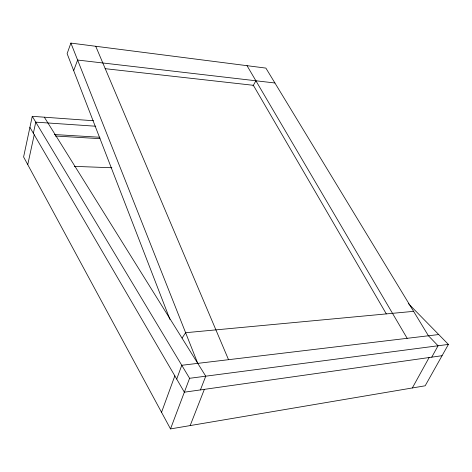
<?xml version="1.0" encoding="UTF-8"?>
<svg xmlns="http://www.w3.org/2000/svg" width="472" height="472" viewBox="0 0 472 472"><rect width="100%" height="100%" fill="white"/><g stroke="black" fill="none" stroke-linecap="round" stroke-linejoin="round"><path stroke-width="0.71" d="M93.456 120.738L32.261 116.324L23.6 156.952L170.51 428.912L425.172 385.789L448.4 344.412L408.321 303.526M33.353 133.275L35.76 122.148L95.745 126.23M27.748 164.628L34.226 134.774M431.75 357.162L438.063 345.764L428.428 335.775L265.878 68.098L70.888 43.088L67.118 53.643L169.95 319.42M161.536 412.298L174.835 375.865M176.705 379.075L181.773 365.281L438.724 334.542M73.685 70.629L77.609 60.044L274.922 82.989M170.51 428.912L189.591 378.302L32.261 116.324M200.411 389.919L205.751 376.184L44.327 117.198M190.169 425.579L204.358 389.359M412.327 387.966L429.137 357.534M253.016 85.928L255.901 80.783M182.109 338.046L185.62 332.713L413.596 311.349M442.063 355.705L184.357 392.191L29.907 127.369M189.591 378.302L448.4 344.412M74.328 166.362L111.888 167.761M55.23 136.013L99.958 138.65M54.286 134.532L99.875 137.263M105.132 68.676L253.364 85.302L386.285 313.851M247.027 65.679L407.171 338.318M95.739 46.274L228.536 359.688M70.888 43.088L197.762 363.369"/></g></svg>
